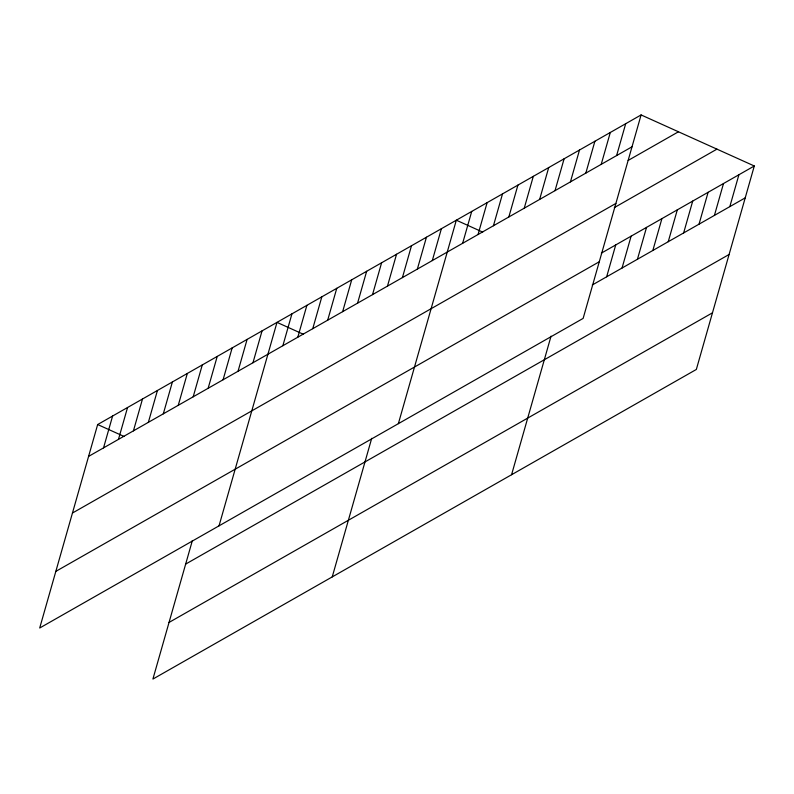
<?xml version="1.0" encoding="UTF-8"?>
<svg xmlns="http://www.w3.org/2000/svg" width="794" height="794" viewBox="0 0 794 794"><rect width="100%" height="100%" fill="white"/><g stroke="black" fill="none" stroke-linecap="round" stroke-linejoin="round"><path stroke-width="1.19" d="M641.095 114.931L97.662 424.542L39.7 628.014L583.133 318.404L641.095 114.931L754.3 165.986L696.338 369.458L152.905 679.069L192.386 540.496M103.528 447.885L112.609 416.026M118.475 439.37L127.546 407.511M133.422 430.864L142.493 398.995M148.359 422.348L157.44 390.479M163.306 413.833L172.387 381.964M178.253 405.317L187.324 373.458M193.19 396.802L202.272 364.942M208.137 388.286L217.219 356.427M223.084 379.77L232.156 347.911M238.031 371.264L247.103 339.395M252.968 362.749L262.05 330.88M219.035 525.846L276.997 322.374L303.368 334.264M282.863 345.718L291.934 313.858M297.81 337.202L306.881 305.343M312.747 328.686L321.828 296.827M327.694 320.181L336.765 288.311M342.641 311.665L351.712 279.796M357.578 303.149L366.659 271.28M372.525 294.634L381.606 262.774M387.472 286.118L396.543 254.259M402.419 277.602L411.491 245.743M417.356 269.087L426.438 237.227M332.239 576.901L371.711 438.318M432.303 260.581L441.385 228.712M398.36 423.668L456.322 220.196L482.692 232.096M462.644 243.292L471.725 211.422M478.038 234.518L487.119 202.659M493.441 225.744L502.513 193.885M508.835 216.97L517.916 185.111M524.239 208.197L533.31 176.337M539.632 199.433L548.704 167.564M555.026 190.659L564.107 158.79M570.429 181.886L579.501 150.026M585.823 173.112L594.895 141.253M511.574 474.723L551.046 336.15M601.217 164.338L610.298 132.479M616.62 155.564L625.692 123.705M606.646 276.798L615.727 244.939M622.049 268.025L631.121 236.165M637.443 259.251L646.524 227.392M652.837 250.487L661.918 218.618M668.24 241.713L677.312 209.844M683.634 232.94L692.715 201.081M699.028 224.166L708.109 192.307M714.431 215.392L723.503 183.533M729.825 206.619L738.906 174.759M88.581 456.401L632.014 146.801M628.153 160.438L678.453 131.784M72.453 513.033L615.886 203.433M614.298 207.621L716.942 149.143M601.356 253.127L754.3 165.986M55.828 571.382L599.262 261.772M592.274 284.986L745.229 197.855M185.667 564.087L729.091 254.487M169.043 622.436L712.466 312.826M97.662 424.542L124.033 436.432"/></g></svg>
